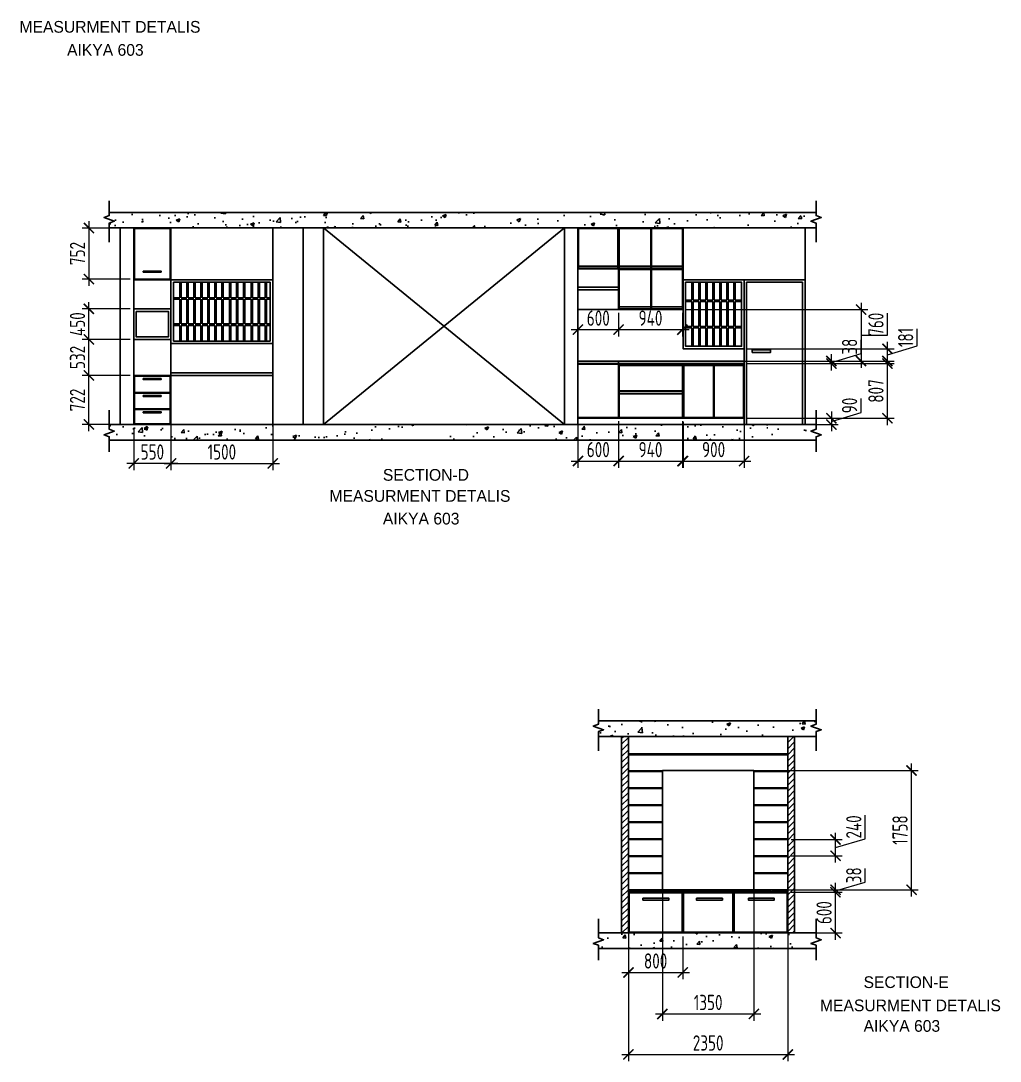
# Model space of a CAD drawing. Header units: millimetres. Extents: x -92307 to 258096, y -47434 to 112633.
# Drawn here: x -2816 to 11625, y -47434 to -32099 of the extents above; entities that cross this region are included whole.
import ezdxf

# ---------------------------------------------------------------- set-up
doc = ezdxf.new("R2010")
doc.units = ezdxf.units.MM
doc.header["$LTSCALE"] = 10
doc.header["$PDMODE"] = 35
doc.header["$PDSIZE"] = 500
doc.layers.add('A--HATCH-1', color=8, linetype='Continuous')
doc.layers.add('DIMM-1', color=1, linetype='Continuous')
doc.styles.add('ISO', font='isocp2.shx', dxfattribs={"width": 0.8})
doc.dimstyles.new('A-DIM-100', dxfattribs={"dimscale": 100, "dimtxt": 2.25, "dimasz": 1.5, "dimexe": 1, "dimexo": 0.5, "dimgap": 0, "dimtad": 0, "dimdec": 0, "dimzin": 12, "dimdsep": 46, "dimtxsty": 'ISO', "dimblk": 'ARCHTICK', "dimcen": 1, "dimdle": 1, "dimclrd": 8, "dimclre": 8, "dimclrt": 256, "dimadec": 0, "dimazin": 3, "dimtfac": 1, "dimtdec": 0, "dimtmove": 1, "dimatfit": 2, "dimfxl": 1, "dimtvp": 0.75, "dimtolj": 1, "dimtzin": 12, "dimlwd": 18, "dimlwe": 18, "dimarcsym": 0})

# ---------------------------------------------------------------- blocks, each defined once
blk = doc.blocks.new('_ArchTick')
at = {"color": 0, "const_width": 0.15}
blk.add_lwpolyline([(-0.5, -0.5), (0.5, 0.5)], dxfattribs=at)
blk = doc.blocks.new('*D420')
at = {"color": 8, "lineweight": 18}
for p, q in [((9573, -37872), (9573, -37667)), ((9136, -37858), (9136, -38149)), ((9136, -38003), (9573, -37872)), ((7899, -37958), (9236, -37958)), ((7899, -38049), (9236, -38049))]:
    blk.add_line(p, q, dxfattribs=at)
at = {"layer": 'Defpoints', "color": 0}
for p in [(7849, -37958), (7849, -38049), (9136, -38049)]:
    blk.add_point(p, dxfattribs=at)
at = {"color": 8, "lineweight": 18, "xscale": 150, "yscale": 150, "zscale": 150}
for p, rotation in [((9136, -37958), 90), ((9136, -38049), 270)]:
    blk.add_blockref('_ArchTick', p, dxfattribs=dict(at, rotation=rotation))
at = {"insert": (9404, -37769), "char_height": 225, "attachment_point": 5, "rotation": 90, "style": 'ISO'}
blk.add_mtext('\\A1;90', dxfattribs=at)
blk = doc.blocks.new('*D421')
at = {"color": 8, "lineweight": 18}
for p, q in [((9962, -38058), (9962, -37052)), ((7899, -37152), (10062, -37152)), ((7899, -37958), (10062, -37958))]:
    blk.add_line(p, q, dxfattribs=at)
at = {"layer": 'Defpoints', "color": 0}
for p in [(7849, -37152), (9962, -37152), (7849, -37958)]:
    blk.add_point(p, dxfattribs=at)
at = {"color": 8, "lineweight": 18, "xscale": 150, "yscale": 150, "zscale": 150}
for p, rotation in [((9962, -37152), 90), ((9962, -37958), 270)]:
    blk.add_blockref('_ArchTick', p, dxfattribs=dict(at, rotation=rotation))
at = {"insert": (9793, -37555), "char_height": 225, "attachment_point": 5, "rotation": 90, "style": 'ISO'}
blk.add_mtext('\\A1;807', dxfattribs=at)
blk = doc.blocks.new('*D422')
at = {"color": 8, "lineweight": 18}
for p, q in [((9573, -37001), (9573, -36803)), ((9136, -37133), (9573, -37001)), ((9136, -37252), (9136, -37014)), ((7899, -37114), (9236, -37114)), ((7899, -37152), (9236, -37152))]:
    blk.add_line(p, q, dxfattribs=at)
at = {"layer": 'Defpoints', "color": 0}
for p in [(7849, -37114), (7849, -37152), (9136, -37114)]:
    blk.add_point(p, dxfattribs=at)
at = {"color": 8, "lineweight": 18, "xscale": 150, "yscale": 150, "zscale": 150}
for p, rotation in [((9136, -37114), 90), ((9136, -37152), 270)]:
    blk.add_blockref('_ArchTick', p, dxfattribs=dict(at, rotation=rotation))
at = {"insert": (9404, -36902), "char_height": 225, "attachment_point": 5, "rotation": 90, "style": 'ISO'}
blk.add_mtext('\\A1;38', dxfattribs=at)
blk = doc.blocks.new('*D423')
at = {"color": 8, "lineweight": 18}
for p, q in [((10399, -36892), (10399, -36640)), ((7899, -36933), (10062, -36933)), ((9962, -37214), (9962, -36833)), ((9962, -37023), (10399, -36892)), ((7899, -37114), (10062, -37114))]:
    blk.add_line(p, q, dxfattribs=at)
at = {"layer": 'Defpoints', "color": 0}
for p in [(7849, -36933), (9962, -36933), (7849, -37114)]:
    blk.add_point(p, dxfattribs=at)
at = {"color": 8, "lineweight": 18, "xscale": 150, "yscale": 150, "zscale": 150}
for p, rotation in [((9962, -36933), 90), ((9962, -37114), 270)]:
    blk.add_blockref('_ArchTick', p, dxfattribs=dict(at, rotation=rotation))
at = {"insert": (10231, -36766), "char_height": 225, "attachment_point": 5, "rotation": 90, "style": 'ISO'}
blk.add_mtext('\\A1;181', dxfattribs=at)
blk = doc.blocks.new('*D424')
at = {"color": 8, "lineweight": 18}
for p, q in [((9573, -36254), (9573, -37214)), ((6999, -36354), (9673, -36354)), ((9962, -36734), (9962, -36410)), ((9573, -36734), (9962, -36734)), ((6999, -37114), (9673, -37114))]:
    blk.add_line(p, q, dxfattribs=at)
at = {"layer": 'Defpoints', "color": 0}
for p in [(6949, -36354), (6949, -37114), (9573, -37114)]:
    blk.add_point(p, dxfattribs=at)
at = {"color": 8, "lineweight": 18, "xscale": 150, "yscale": 150, "zscale": 150}
for p, rotation in [((9573, -36354), 90), ((9573, -37114), 270)]:
    blk.add_blockref('_ArchTick', p, dxfattribs=dict(at, rotation=rotation))
at = {"insert": (9793, -36572), "char_height": 225, "attachment_point": 5, "rotation": 90, "style": 'ISO'}
blk.add_mtext('\\A1;760', dxfattribs=at)
blk = doc.blocks.new('*D425')
at = {"color": 8, "lineweight": 18}
for p, q in [((5399, -37998), (5399, -38688)), ((5999, -37998), (5999, -38688)), ((5299, -38588), (6099, -38588))]:
    blk.add_line(p, q, dxfattribs=at)
at = {"layer": 'Defpoints', "color": 0}
for p in [(5399, -37948), (5999, -37948), (5999, -38588)]:
    blk.add_point(p, dxfattribs=at)
at = {"color": 8, "lineweight": 18, "xscale": 150, "yscale": 150, "zscale": 150, "rotation": 180}
blk.add_blockref('_ArchTick', (5399, -38588), dxfattribs=at)
at = {"color": 8, "lineweight": 18, "xscale": 150, "yscale": 150, "zscale": 150}
blk.add_blockref('_ArchTick', (5999, -38588), dxfattribs=at)
at = {"insert": (5699, -38419), "char_height": 225, "attachment_point": 5, "style": 'ISO'}
blk.add_mtext('\\A1;600', dxfattribs=at)
blk = doc.blocks.new('*D426')
at = {"color": 8, "lineweight": 18}
for p, q in [((5999, -37998), (5999, -38688)), ((6939, -37998), (6939, -38688)), ((5899, -38588), (7039, -38588))]:
    blk.add_line(p, q, dxfattribs=at)
at = {"layer": 'Defpoints', "color": 0}
for p in [(5999, -37948), (6939, -37948), (6939, -38588)]:
    blk.add_point(p, dxfattribs=at)
at = {"color": 8, "lineweight": 18, "xscale": 150, "yscale": 150, "zscale": 150, "rotation": 180}
blk.add_blockref('_ArchTick', (5999, -38588), dxfattribs=at)
at = {"color": 8, "lineweight": 18, "xscale": 150, "yscale": 150, "zscale": 150}
blk.add_blockref('_ArchTick', (6939, -38588), dxfattribs=at)
at = {"insert": (6469, -38419), "char_height": 225, "attachment_point": 5, "style": 'ISO'}
blk.add_mtext('\\A1;940', dxfattribs=at)
blk = doc.blocks.new('*D427')
at = {"color": 8, "lineweight": 18}
for p, q in [((6949, -38008), (6949, -38688)), ((7849, -38008), (7849, -38688)), ((6849, -38588), (7949, -38588))]:
    blk.add_line(p, q, dxfattribs=at)
at = {"layer": 'Defpoints', "color": 0}
for p in [(6949, -37958), (7849, -37958), (7849, -38588)]:
    blk.add_point(p, dxfattribs=at)
at = {"color": 8, "lineweight": 18, "xscale": 150, "yscale": 150, "zscale": 150, "rotation": 180}
blk.add_blockref('_ArchTick', (6949, -38588), dxfattribs=at)
at = {"color": 8, "lineweight": 18, "xscale": 150, "yscale": 150, "zscale": 150}
blk.add_blockref('_ArchTick', (7849, -38588), dxfattribs=at)
at = {"insert": (7399, -38419), "char_height": 225, "attachment_point": 5, "style": 'ISO'}
blk.add_mtext('\\A1;900', dxfattribs=at)
blk = doc.blocks.new('*D428')
at = {"color": 8, "lineweight": 18}
for p, q in [((5399, -36404), (5399, -36750)), ((5999, -36404), (5999, -36750)), ((5299, -36650), (6099, -36650))]:
    blk.add_line(p, q, dxfattribs=at)
at = {"layer": 'Defpoints', "color": 0}
for p in [(5399, -36354), (5999, -36354), (5999, -36650)]:
    blk.add_point(p, dxfattribs=at)
at = {"color": 8, "lineweight": 18, "xscale": 150, "yscale": 150, "zscale": 150, "rotation": 180}
blk.add_blockref('_ArchTick', (5399, -36650), dxfattribs=at)
at = {"color": 8, "lineweight": 18, "xscale": 150, "yscale": 150, "zscale": 150}
blk.add_blockref('_ArchTick', (5999, -36650), dxfattribs=at)
at = {"insert": (5699, -36481), "char_height": 225, "attachment_point": 5, "style": 'ISO'}
blk.add_mtext('\\A1;600', dxfattribs=at)
blk = doc.blocks.new('*D429')
at = {"color": 8, "lineweight": 18}
for p, q in [((5999, -36404), (5999, -36750)), ((6939, -36404), (6939, -36750)), ((5899, -36650), (7039, -36650))]:
    blk.add_line(p, q, dxfattribs=at)
at = {"layer": 'Defpoints', "color": 0}
for p in [(5999, -36354), (6939, -36354), (6939, -36650)]:
    blk.add_point(p, dxfattribs=at)
at = {"color": 8, "lineweight": 18, "xscale": 150, "yscale": 150, "zscale": 150, "rotation": 180}
blk.add_blockref('_ArchTick', (5999, -36650), dxfattribs=at)
at = {"color": 8, "lineweight": 18, "xscale": 150, "yscale": 150, "zscale": 150}
blk.add_blockref('_ArchTick', (6939, -36650), dxfattribs=at)
at = {"insert": (6469, -36481), "char_height": 225, "attachment_point": 5, "style": 'ISO'}
blk.add_mtext('\\A1;940', dxfattribs=at)
blk = doc.blocks.new('*D430')
at = {"color": 8, "lineweight": 18}
for p, q in [((-1151, -38099), (-1151, -38723)), ((-601, -38099), (-601, -38723)), ((-501, -38623), (-1251, -38623))]:
    blk.add_line(p, q, dxfattribs=at)
at = {"layer": 'Defpoints', "color": 0}
for p in [(-1151, -38049), (-601, -38049), (-1151, -38623)]:
    blk.add_point(p, dxfattribs=at)
at = {"color": 8, "lineweight": 18, "xscale": 150, "yscale": 150, "zscale": 150, "rotation": 180}
blk.add_blockref('_ArchTick', (-1151, -38623), dxfattribs=at)
at = {"color": 8, "lineweight": 18, "xscale": 150, "yscale": 150, "zscale": 150}
blk.add_blockref('_ArchTick', (-601, -38623), dxfattribs=at)
at = {"insert": (-876, -38454), "char_height": 225, "attachment_point": 5, "style": 'ISO'}
blk.add_mtext('\\A1;550', dxfattribs=at)
blk = doc.blocks.new('*D431')
at = {"color": 8, "lineweight": 18}
for p, q in [((-601, -37377), (-601, -38723)), ((899, -37377), (899, -38723)), ((-701, -38623), (999, -38623))]:
    blk.add_line(p, q, dxfattribs=at)
at = {"layer": 'Defpoints', "color": 0}
for p in [(-601, -37327), (899, -37327), (899, -38623)]:
    blk.add_point(p, dxfattribs=at)
at = {"color": 8, "lineweight": 18, "xscale": 150, "yscale": 150, "zscale": 150, "rotation": 180}
blk.add_blockref('_ArchTick', (-601, -38623), dxfattribs=at)
at = {"color": 8, "lineweight": 18, "xscale": 150, "yscale": 150, "zscale": 150}
blk.add_blockref('_ArchTick', (899, -38623), dxfattribs=at)
at = {"insert": (149, -38454), "char_height": 225, "attachment_point": 5, "style": 'ISO'}
blk.add_mtext('\\A1;1500', dxfattribs=at)
blk = doc.blocks.new('*D432')
at = {"color": 8, "lineweight": 18}
for p, q in [((-1811, -38149), (-1811, -37227)), ((-1201, -37327), (-1911, -37327)), ((-1201, -38049), (-1911, -38049))]:
    blk.add_line(p, q, dxfattribs=at)
at = {"layer": 'Defpoints', "color": 0}
for p in [(-1811, -37327), (-1151, -37327), (-1151, -38049)]:
    blk.add_point(p, dxfattribs=at)
at = {"color": 8, "lineweight": 18, "xscale": 150, "yscale": 150, "zscale": 150}
for p, rotation in [((-1811, -37327), 90), ((-1811, -38049), 270)]:
    blk.add_blockref('_ArchTick', p, dxfattribs=dict(at, rotation=rotation))
at = {"insert": (-1980, -37688), "char_height": 225, "attachment_point": 5, "rotation": 90, "style": 'ISO'}
blk.add_mtext('\\A1;722', dxfattribs=at)
blk = doc.blocks.new('*D433')
at = {"color": 8, "lineweight": 18}
for p, q in [((-1201, -36795), (-1911, -36795)), ((-1811, -37427), (-1811, -36695)), ((-1201, -37327), (-1911, -37327))]:
    blk.add_line(p, q, dxfattribs=at)
at = {"layer": 'Defpoints', "color": 0}
for p in [(-1811, -36795), (-1151, -36795), (-1151, -37327)]:
    blk.add_point(p, dxfattribs=at)
at = {"color": 8, "lineweight": 18, "xscale": 150, "yscale": 150, "zscale": 150}
for p, rotation in [((-1811, -36795), 90), ((-1811, -37327), 270)]:
    blk.add_blockref('_ArchTick', p, dxfattribs=dict(at, rotation=rotation))
at = {"insert": (-1980, -37061), "char_height": 225, "attachment_point": 5, "rotation": 90, "style": 'ISO'}
blk.add_mtext('\\A1;532', dxfattribs=at)
blk = doc.blocks.new('*D434')
at = {"color": 8, "lineweight": 18}
for p, q in [((-1811, -36895), (-1811, -36245)), ((-1201, -36345), (-1911, -36345)), ((-1201, -36795), (-1911, -36795))]:
    blk.add_line(p, q, dxfattribs=at)
at = {"layer": 'Defpoints', "color": 0}
for p in [(-1811, -36345), (-1151, -36345), (-1151, -36795)]:
    blk.add_point(p, dxfattribs=at)
at = {"color": 8, "lineweight": 18, "xscale": 150, "yscale": 150, "zscale": 150}
for p, rotation in [((-1811, -36345), 90), ((-1811, -36795), 270)]:
    blk.add_blockref('_ArchTick', p, dxfattribs=dict(at, rotation=rotation))
at = {"insert": (-1980, -36570), "char_height": 225, "attachment_point": 5, "rotation": 90, "style": 'ISO'}
blk.add_mtext('\\A1;450', dxfattribs=at)
blk = doc.blocks.new('*D435')
at = {"color": 8, "lineweight": 18}
for p, q in [((-1811, -35053), (-1811, -36005)), ((-1201, -35153), (-1911, -35153)), ((-1201, -35905), (-1911, -35905))]:
    blk.add_line(p, q, dxfattribs=at)
at = {"layer": 'Defpoints', "color": 0}
for p in [(-1151, -35153), (-1811, -35905), (-1151, -35905)]:
    blk.add_point(p, dxfattribs=at)
at = {"color": 8, "lineweight": 18, "xscale": 150, "yscale": 150, "zscale": 150}
for p, rotation in [((-1811, -35153), 90), ((-1811, -35905), 270)]:
    blk.add_blockref('_ArchTick', p, dxfattribs=dict(at, rotation=rotation))
at = {"insert": (-1980, -35529), "char_height": 225, "attachment_point": 5, "rotation": 90, "style": 'ISO'}
blk.add_mtext('\\A1;752', dxfattribs=at)
blk = doc.blocks.new('*D436')
at = {"color": 8, "lineweight": 18}
for p, q in [((6144, -45594), (6144, -46226)), ((6944, -45594), (6944, -46226)), ((6044, -46126), (7044, -46126))]:
    blk.add_line(p, q, dxfattribs=at)
at = {"layer": 'Defpoints', "color": 0}
for p in [(6144, -45544), (6944, -45544), (6944, -46126)]:
    blk.add_point(p, dxfattribs=at)
at = {"color": 8, "lineweight": 18, "xscale": 150, "yscale": 150, "zscale": 150, "rotation": 180}
blk.add_blockref('_ArchTick', (6144, -46126), dxfattribs=at)
at = {"color": 8, "lineweight": 18, "xscale": 150, "yscale": 150, "zscale": 150}
blk.add_blockref('_ArchTick', (6944, -46126), dxfattribs=at)
at = {"insert": (6544, -45957), "char_height": 225, "attachment_point": 5, "style": 'ISO'}
blk.add_mtext('\\A1;800', dxfattribs=at)
blk = doc.blocks.new('*D437')
at = {"color": 8, "lineweight": 18}
for p, q in [((6144, -44994), (6144, -47434)), ((8494, -44994), (8494, -47434)), ((6044, -47334), (8594, -47334))]:
    blk.add_line(p, q, dxfattribs=at)
at = {"layer": 'Defpoints', "color": 0}
for p in [(6144, -44944), (8494, -44944), (8494, -47334)]:
    blk.add_point(p, dxfattribs=at)
at = {"color": 8, "lineweight": 18, "xscale": 150, "yscale": 150, "zscale": 150, "rotation": 180}
blk.add_blockref('_ArchTick', (6144, -47334), dxfattribs=at)
at = {"color": 8, "lineweight": 18, "xscale": 150, "yscale": 150, "zscale": 150}
blk.add_blockref('_ArchTick', (8494, -47334), dxfattribs=at)
at = {"insert": (7319, -47165), "char_height": 225, "attachment_point": 5, "style": 'ISO'}
blk.add_mtext('\\A1;2350', dxfattribs=at)
blk = doc.blocks.new('*D438')
at = {"color": 8, "lineweight": 18}
for p, q in [((6644, -44956), (6644, -46837)), ((7994, -44956), (7994, -46837)), ((6544, -46737), (8094, -46737))]:
    blk.add_line(p, q, dxfattribs=at)
at = {"layer": 'Defpoints', "color": 0}
for p in [(6644, -44906), (7994, -44906), (7994, -46737)]:
    blk.add_point(p, dxfattribs=at)
at = {"color": 8, "lineweight": 18, "xscale": 150, "yscale": 150, "zscale": 150, "rotation": 180}
blk.add_blockref('_ArchTick', (6644, -46737), dxfattribs=at)
at = {"color": 8, "lineweight": 18, "xscale": 150, "yscale": 150, "zscale": 150}
blk.add_blockref('_ArchTick', (7994, -46737), dxfattribs=at)
at = {"insert": (7319, -46568), "char_height": 225, "attachment_point": 5, "style": 'ISO'}
blk.add_mtext('\\A1;1350', dxfattribs=at)
blk = doc.blocks.new('*D439')
at = {"color": 8, "lineweight": 18}
for p, q in [((9197, -45644), (9197, -44844)), ((8544, -44944), (9297, -44944)), ((8544, -45544), (9297, -45544))]:
    blk.add_line(p, q, dxfattribs=at)
at = {"layer": 'Defpoints', "color": 0}
for p in [(8494, -44944), (9197, -44944), (8494, -45544)]:
    blk.add_point(p, dxfattribs=at)
at = {"color": 8, "lineweight": 18, "xscale": 150, "yscale": 150, "zscale": 150}
for p, rotation in [((9197, -44944), 90), ((9197, -45544), 270)]:
    blk.add_blockref('_ArchTick', p, dxfattribs=dict(at, rotation=rotation))
at = {"insert": (9028, -45244), "char_height": 225, "attachment_point": 5, "rotation": 90, "style": 'ISO'}
blk.add_mtext('\\A1;600', dxfattribs=at)
blk = doc.blocks.new('*D440')
at = {"color": 8, "lineweight": 18}
for p, q in [((9635, -44793), (9635, -44595)), ((8544, -44906), (9297, -44906)), ((9197, -44925), (9635, -44793)), ((9197, -45044), (9197, -44806)), ((8544, -44944), (9297, -44944))]:
    blk.add_line(p, q, dxfattribs=at)
at = {"layer": 'Defpoints', "color": 0}
for p in [(8494, -44906), (9197, -44906), (8494, -44944)]:
    blk.add_point(p, dxfattribs=at)
at = {"color": 8, "lineweight": 18, "xscale": 150, "yscale": 150, "zscale": 150}
for p, rotation in [((9197, -44906), 90), ((9197, -44944), 270)]:
    blk.add_blockref('_ArchTick', p, dxfattribs=dict(at, rotation=rotation))
at = {"insert": (9466, -44694), "char_height": 225, "attachment_point": 5, "rotation": 90, "style": 'ISO'}
blk.add_mtext('\\A1;38', dxfattribs=at)
blk = doc.blocks.new('*D441')
at = {"color": 8, "lineweight": 18}
for p, q in [((9635, -44154), (9635, -43808)), ((9197, -44506), (9197, -44066)), ((9197, -44286), (9635, -44154)), ((8544, -44166), (9297, -44166)), ((8544, -44406), (9297, -44406))]:
    blk.add_line(p, q, dxfattribs=at)
at = {"layer": 'Defpoints', "color": 0}
for p in [(8494, -44166), (9197, -44166), (8494, -44406)]:
    blk.add_point(p, dxfattribs=at)
at = {"color": 8, "lineweight": 18, "xscale": 150, "yscale": 150, "zscale": 150}
for p, rotation in [((9197, -44166), 90), ((9197, -44406), 270)]:
    blk.add_blockref('_ArchTick', p, dxfattribs=dict(at, rotation=rotation))
at = {"insert": (9466, -43981), "char_height": 225, "attachment_point": 5, "rotation": 90, "style": 'ISO'}
blk.add_mtext('\\A1;240', dxfattribs=at)
blk = doc.blocks.new('*D442')
at = {"color": 8, "lineweight": 18}
for p, q in [((10317, -45006), (10317, -43048)), ((8044, -43148), (10417, -43148)), ((8044, -44906), (10417, -44906))]:
    blk.add_line(p, q, dxfattribs=at)
at = {"layer": 'Defpoints', "color": 0}
for p in [(7994, -43148), (10317, -43148), (7994, -44906)]:
    blk.add_point(p, dxfattribs=at)
at = {"color": 8, "lineweight": 18, "xscale": 150, "yscale": 150, "zscale": 150}
for p, rotation in [((10317, -43148), 90), ((10317, -44906), 270)]:
    blk.add_blockref('_ArchTick', p, dxfattribs=dict(at, rotation=rotation))
at = {"insert": (10148, -44027), "char_height": 225, "attachment_point": 5, "rotation": 90, "style": 'ISO'}
blk.add_mtext('\\A1;1758', dxfattribs=at)

msp = doc.modelspace()

# ---------------------------------------------------------------- hatches: boundary and pattern name
h = msp.add_hatch()
h.set_pattern_fill('AR-CONC', color=256, scale=3, style=0)
h.set_pattern_definition([(50, (-23545.3, -23739.76), (546.554, -47.817), [57.15, -628.65]), (355, (-23545.3, -23739.76), (-105.7285, 573.17), [45.72, -502.92]), (100.451, (-23499.77, -23743.75), (440.8275, 525.35), [48.57, -534.27]), (46.1842, (-23545.3, -23587.36), (813.237, -126.127), [85.725, -942.975]), (96.6356, (-23477.55, -23597.9), (712.213, 742.277), [72.855, -801.405]), (351.184, (-23545.3, -23587.4), (712.214, 742.275), [68.58, -754.38]), (21, (-23469.1, -23625.46), (454.8446, -306.7966), [57.15, -628.65]), (326, (-23469.1, -23625.46), (185.406, 552.564), [45.72, -502.92]), (71.4514, (-23431.2, -23651.03), (640.2495, 245.7686), [48.57, -534.27]), (37.5, (-23545.32, -23739.76), (9.2658, 253.6651), [0, -496.824, 0, -510.54, 0, -504.825]), (7.5, (-23545.32, -23739.76), (200.459, 300.5417), [0, -291.084, 0, -485.394, 0, -192.405]), (327.5, (-23715.24, -23739.76), (406.7718, -17.1862), [0, -190.5, 0, -594.36, 0, -788.67]), (317.5, (-23791.44, -23739.76), (444.3875, 76.2795), [0, -247.65, 0, -394.716, 0, -560.07])])
h.paths.add_polyline_path([(-1512.6, -34924), (-1512.6, -34971), (-1588.5, -34998.6), (-1436.8, -35053.8), (-1512.6, -35081.4), (-1512.6, -35152.6), (8909.9, -35152.6), (8909.9, -35081.4), (8834.1, -35053.8), (8985.7, -34998.6), (8909.9, -34971), (8909.9, -34924)])
h.paths.add_polyline_path([(8909.9, -38279.8), (8909.9, -38230.2), (8985.7, -38202.6), (8834.1, -38147.4), (8909.9, -38119.8), (8909.9, -38048.6), (-1512.6, -38048.6), (-1512.6, -38119.8), (-1436.8, -38147.4), (-1588.5, -38202.6), (-1512.6, -38230.2), (-1512.6, -38279.8)])
h = msp.add_hatch()
h.set_pattern_fill('AR-CONC', color=256, scale=3, style=0)
h.set_pattern_definition([(50, (-29395.2, -31234.8), (546.554, -47.8173), [57.15, -628.65]), (355, (-29395.2, -31234.8), (-105.7285, 573.17), [45.72, -502.92]), (100.451, (-29349.64, -31238.8), (440.8275, 525.35), [48.57, -534.27]), (46.1842, (-29395.2, -31082.4), (813.237, -126.127), [85.725, -942.975]), (96.6356, (-29327.4, -31092.9), (712.213, 742.277), [72.855, -801.405]), (351.184, (-29395.2, -31082.4), (712.214, 742.275), [68.58, -754.38]), (21, (-29319, -31120.5), (454.8446, -306.7966), [57.15, -628.65]), (326, (-29319, -31120.5), (185.406, 552.564), [45.72, -502.92]), (71.4514, (-29281.1, -31146.1), (640.2495, 245.7686), [48.57, -534.27]), (37.5, (-29395.18, -31234.82), (9.2658, 253.6651), [0, -496.824, 0, -510.54, 0, -504.825]), (7.5, (-29395.18, -31234.82), (200.459, 300.5417), [0, -291.084, 0, -485.394, 0, -192.405]), (327.5, (-29565.1, -31234.82), (406.7718, -17.1862), [0, -190.5, 0, -594.36, 0, -788.67]), (317.5, (-29641.3, -31234.82), (444.3875, 76.2795), [0, -247.65, 0, -394.716, 0, -560.07])])
h.paths.add_polyline_path([(8909.9, -42647.7), (8909.9, -42576.5), (8985.7, -42548.9), (8834.1, -42493.7), (8909.9, -42466.1), (8909.9, -42419.1), (5700.7, -42419.1), (5700.7, -42466.1), (5624.9, -42493.7), (5776.5, -42548.9), (5700.7, -42576.5), (5700.7, -42647.7)])
h.paths.add_polyline_path([(5700.7, -45543.7), (5700.7, -45614.9), (5776.5, -45642.5), (5624.9, -45697.7), (5700.7, -45725.2), (5700.7, -45774.9), (8909.9, -45774.9), (8909.9, -45725.2), (8834.1, -45697.7), (8985.7, -45642.5), (8909.9, -45614.9), (8909.9, -45543.7)])
h = msp.add_hatch()
h.set_pattern_fill('AR-RROOF', color=256, style=0)
h.set_pattern_definition([(0, (-29395.183, -31234.82), (55.88, 25.4), [381, -50.8, 127, -25.4]), (0, (-29361.4, -31222.12), (-25.4, 33.782), [76.2, -8.382, 152.4, -19.05]), (0, (-29382.483, -31213.231), (132.08, 17.018), [203.2, -35.56, 101.6, -25.4])])
h.paths.add_polyline_path([(8493.6, -44905.7), (7993.6, -44905.7), (6143.6, -44905.7), (6143.6, -44943.7), (8493.6, -44943.7)])
at = {"layer": 'A--HATCH-1'}
h = msp.add_hatch(dxfattribs=at)
h.set_pattern_fill('ANSI31', color=256, scale=20, style=0)
h.set_pattern_definition([(45, (-29395.18, -31234.82), (-44.90128, 44.90128), [])])
h.paths.add_polyline_path([(6043.6, -45543.7), (6143.6, -45543.7), (6143.6, -42647.7), (6043.6, -42647.7)])
h.paths.add_polyline_path([(8493.6, -44905.7), (8493.6, -45543.7), (8593.6, -45543.7), (8593.6, -42647.7), (8493.6, -42647.7)])

# ---------------------------------------------------------------- linework, layer by layer
for p, q in [((-1512.6, -34924), (8909.9, -34924)), ((-1512.6, -35152.6), (8909.9, -35152.6)), ((-1351.4, -38048.6), (-1351.4, -35152.6)), ((-1151.4, -38048.6), (-1151.4, -35152.6)), ((-601.4, -38048.6), (-601.4, -35152.6)), ((898.6, -38048.6), (898.6, -35152.6)), ((1348.6, -38048.6), (1348.6, -35152.6)), ((1648.6, -38048.6), (1648.6, -35152.6)), ((1648.6, -35152.6), (5198.6, -38048.6)), ((5198.6, -35152.6), (1648.6, -38048.6)), ((5198.6, -38048.6), (5198.6, -35152.6)), ((5398.6, -38048.6), (5398.6, -35152.6)), ((5998.6, -36353.9), (5998.6, -35152.6)), ((5998.6, -35152.6), (6948.6, -35152.6)), ((6473.6, -35162), (6473.6, -35742.6)), ((6483.6, -35162), (6483.6, -35742.6)), ((6948.6, -35152.6), (6948.6, -36932.7)), ((8748.6, -38048.6), (8748.6, -35152.6)), ((5398.6, -35753.9), (6948.6, -35753.9)), ((6473.6, -35763.2), (6473.6, -36343.9)), ((6483.6, -35763.2), (6483.6, -36343.9)), ((-601.4, -35915), (898.6, -35915)), ((-470.8, -35953), (-470.8, -36179.7)), ((-450.8, -35953), (-450.8, -36179.7)), ((-367.7, -35953), (-367.7, -36179.7)), ((-367.7, -35953), (-367.7, -36179.7)), ((-347.7, -35953), (-347.7, -36179.7)), ((-347.7, -35953), (-347.7, -36179.7)), ((-264.5, -35953), (-264.5, -36179.7)), ((-244.5, -35953), (-244.5, -36179.7)), ((-161.4, -35953), (-161.4, -36179.7)), ((-161.4, -35953), (-161.4, -36179.7)), ((-141.4, -35953), (-141.4, -36179.7)), ((-141.4, -35953), (-141.4, -36179.7)), ((-58.2, -35953), (-58.2, -36179.7)), ((-58.2, -35953), (-58.2, -36179.7)), ((-38.2, -35953), (-38.2, -36179.7)), ((-38.2, -35953), (-38.2, -36179.7)), ((44.9, -35953), (44.9, -36179.7)), ((44.9, -35953), (44.9, -36179.7)), ((64.9, -35953), (64.9, -36179.7)), ((64.9, -35953), (64.9, -36179.7)), ((148.1, -35953), (148.1, -36179.7)), ((168.1, -35953), (168.1, -36179.7)), ((260.6, -35953), (260.6, -36179.7)), ((280.6, -35953), (280.6, -36179.7)), ((363.8, -35953), (363.8, -36179.7)), ((363.8, -35953), (363.8, -36179.7)), ((383.8, -35953), (383.8, -36179.7)), ((383.8, -35953), (383.8, -36179.7)), ((466.9, -35953), (466.9, -36179.7)), ((486.9, -35953), (486.9, -36179.7)), ((579.5, -35953), (579.5, -36179.7)), ((599.5, -35953), (599.5, -36179.7)), ((682.6, -35953), (682.6, -36179.7)), ((682.6, -35953), (682.6, -36179.7)), ((702.6, -35953), (702.6, -36179.7)), ((702.6, -35953), (702.6, -36179.7)), ((785.8, -35953), (785.8, -36179.7)), ((805.8, -35953), (805.8, -36179.7)), ((5398.6, -36025.5), (5998.6, -36025.5)), ((6948.6, -35915), (8748.6, -35915)), ((7079.2, -35953), (7079.2, -36218.4)), ((7099.2, -35953), (7099.2, -36218.4)), ((7182.3, -35953), (7182.3, -36218.4)), ((7182.3, -35953), (7182.3, -36218.4)), ((7202.3, -35953), (7202.3, -36218.4)), ((7202.3, -35953), (7202.3, -36218.4)), ((7285.5, -35953), (7285.5, -36218.4)), ((7305.5, -35953), (7305.5, -36218.4)), ((7388.6, -35953), (7388.6, -36218.4)), ((7388.6, -35953), (7388.6, -36218.4)), ((7408.6, -35953), (7408.6, -36218.4)), ((7408.6, -35953), (7408.6, -36218.4)), ((7491.8, -35953), (7491.8, -36218.4)), ((7491.8, -35953), (7491.8, -36218.4)), ((7511.8, -35953), (7511.8, -36218.4)), ((7511.8, -35953), (7511.8, -36218.4)), ((7594.9, -35953), (7594.9, -36218.4)), ((7594.9, -35953), (7594.9, -36218.4)), ((7614.9, -35953), (7614.9, -36218.4)), ((7614.9, -35953), (7614.9, -36218.4)), ((7698.1, -35953), (7698.1, -36218.4)), ((7718.1, -35953), (7718.1, -36218.4)), ((7848.6, -38048.6), (7848.6, -35915)), ((7886.6, -38048.6), (7886.6, -35953)), ((7886.6, -35953), (8710.6, -35953)), ((8710.6, -38048.6), (8710.6, -35953)), ((-563.4, -36179.7), (-470.8, -36179.7)), ((-450.8, -36179.7), (-367.7, -36179.7)), ((-347.7, -36179.7), (-264.5, -36179.7)), ((-244.5, -36179.7), (-161.4, -36179.7)), ((-141.4, -36179.7), (-58.2, -36179.7)), ((-38.2, -36179.7), (44.9, -36179.7)), ((64.9, -36179.7), (148.1, -36179.7)), ((168.1, -36179.7), (260.6, -36179.7)), ((168.1, -36179.7), (260.6, -36179.7)), ((280.6, -36179.7), (363.8, -36179.7)), ((383.8, -36179.7), (466.9, -36179.7)), ((486.9, -36179.7), (570.1, -36179.7)), ((486.9, -36179.7), (579.5, -36179.7)), ((599.5, -36179.7), (682.6, -36179.7)), ((702.6, -36179.7), (785.8, -36179.7)), ((805.8, -36179.7), (860.6, -36179.7)), ((5398.6, -36065.5), (5998.6, -36065.5)), ((-563.4, -36199.7), (-470.8, -36199.7)), ((-470.8, -36199.7), (-470.8, -36567.7)), ((-450.8, -36199.7), (-450.8, -36567.7)), ((-450.8, -36199.7), (-367.7, -36199.7)), ((-367.7, -36199.7), (-367.7, -36567.7)), ((-367.7, -36199.7), (-367.7, -36567.7)), ((-347.7, -36199.7), (-347.7, -36567.7)), ((-347.7, -36199.7), (-347.7, -36567.7)), ((-347.7, -36199.7), (-264.5, -36199.7)), ((-264.5, -36199.7), (-264.5, -36567.7)), ((-244.5, -36199.7), (-244.5, -36567.7)), ((-244.5, -36199.7), (-161.4, -36199.7)), ((-161.4, -36199.7), (-161.4, -36567.7)), ((-161.4, -36199.7), (-161.4, -36567.7)), ((-141.4, -36199.7), (-141.4, -36567.7)), ((-141.4, -36199.7), (-141.4, -36567.7)), ((-141.4, -36199.7), (-58.2, -36199.7)), ((-58.2, -36199.7), (-58.2, -36567.7)), ((-58.2, -36199.7), (-58.2, -36567.7)), ((-38.2, -36199.7), (-38.2, -36567.7)), ((-38.2, -36199.7), (-38.2, -36567.7)), ((-38.2, -36199.7), (44.9, -36199.7)), ((44.9, -36199.7), (44.9, -36567.7)), ((44.9, -36199.7), (44.9, -36567.7)), ((64.9, -36199.7), (64.9, -36567.7)), ((64.9, -36199.7), (64.9, -36567.7)), ((64.9, -36199.7), (148.1, -36199.7)), ((148.1, -36199.7), (148.1, -36567.7)), ((168.1, -36199.7), (168.1, -36567.7)), ((168.1, -36199.7), (260.6, -36199.7)), ((168.1, -36199.7), (260.6, -36199.7)), ((260.6, -36199.7), (260.6, -36567.7)), ((280.6, -36199.7), (280.6, -36567.7)), ((280.6, -36199.7), (363.8, -36199.7)), ((363.8, -36199.7), (363.8, -36567.7)), ((363.8, -36199.7), (363.8, -36567.7)), ((383.8, -36199.7), (383.8, -36567.7)), ((383.8, -36199.7), (383.8, -36567.7)), ((383.8, -36199.7), (466.9, -36199.7)), ((466.9, -36199.7), (466.9, -36567.7)), ((486.9, -36199.7), (486.9, -36567.7)), ((486.9, -36199.7), (570.1, -36199.7)), ((486.9, -36199.7), (579.5, -36199.7)), ((579.5, -36199.7), (579.5, -36567.7)), ((599.5, -36199.7), (599.5, -36567.7)), ((599.5, -36199.7), (682.6, -36199.7)), ((682.6, -36199.7), (682.6, -36567.7)), ((682.6, -36199.7), (682.6, -36567.7)), ((702.6, -36199.7), (702.6, -36567.7)), ((702.6, -36199.7), (702.6, -36567.7)), ((702.6, -36199.7), (785.8, -36199.7)), ((785.8, -36199.7), (785.8, -36567.7)), ((805.8, -36199.7), (805.8, -36567.7)), ((805.8, -36199.7), (860.6, -36199.7)), ((6986.6, -36218.4), (7079.2, -36218.4)), ((6986.6, -36238.4), (7079.2, -36238.4)), ((7079.2, -36238.4), (7079.2, -36606.4)), ((7099.2, -36218.4), (7182.3, -36218.4)), ((7099.2, -36238.4), (7099.2, -36606.4)), ((7099.2, -36238.4), (7182.3, -36238.4)), ((7182.3, -36238.4), (7182.3, -36606.4)), ((7182.3, -36238.4), (7182.3, -36606.4)), ((7202.3, -36218.4), (7285.5, -36218.4)), ((7202.3, -36238.4), (7202.3, -36606.4)), ((7202.3, -36238.4), (7202.3, -36606.4)), ((7202.3, -36238.4), (7285.5, -36238.4)), ((7285.5, -36238.4), (7285.5, -36606.4)), ((7305.5, -36218.4), (7388.6, -36218.4)), ((7305.5, -36238.4), (7305.5, -36606.4)), ((7305.5, -36238.4), (7388.6, -36238.4)), ((7388.6, -36238.4), (7388.6, -36606.4)), ((7388.6, -36238.4), (7388.6, -36606.4)), ((7408.6, -36218.4), (7491.8, -36218.4)), ((7408.6, -36238.4), (7408.6, -36606.4)), ((7408.6, -36238.4), (7408.6, -36606.4)), ((7408.6, -36238.4), (7491.8, -36238.4)), ((7491.8, -36238.4), (7491.8, -36606.4)), ((7491.8, -36238.4), (7491.8, -36606.4)), ((7511.8, -36218.4), (7594.9, -36218.4)), ((7511.8, -36238.4), (7511.8, -36606.4)), ((7511.8, -36238.4), (7511.8, -36606.4)), ((7511.8, -36238.4), (7594.9, -36238.4)), ((7594.9, -36238.4), (7594.9, -36606.4)), ((7594.9, -36238.4), (7594.9, -36606.4)), ((7614.9, -36218.4), (7698.1, -36218.4)), ((7614.9, -36238.4), (7614.9, -36606.4)), ((7614.9, -36238.4), (7614.9, -36606.4)), ((7614.9, -36238.4), (7698.1, -36238.4)), ((7698.1, -36238.4), (7698.1, -36606.4)), ((7718.1, -36218.4), (7810.6, -36218.4)), ((7718.1, -36238.4), (7718.1, -36606.4)), ((7718.1, -36238.4), (7810.6, -36238.4)), ((-1151.4, -36345), (-601.4, -36345)), ((5398.6, -36353.9), (6948.6, -36353.9)), ((-563.4, -36567.7), (-470.8, -36567.7)), ((-563.4, -36587.7), (-470.8, -36587.7)), ((-470.8, -36587.7), (-470.8, -36818.7)), ((-450.8, -36567.7), (-367.7, -36567.7)), ((-450.8, -36587.7), (-450.8, -36818.7)), ((-450.8, -36587.7), (-367.7, -36587.7)), ((-367.7, -36587.7), (-367.7, -36818.7)), ((-367.7, -36587.7), (-367.7, -36818.7)), ((-347.7, -36567.7), (-264.5, -36567.7)), ((-347.7, -36587.7), (-347.7, -36818.7)), ((-347.7, -36587.7), (-347.7, -36818.7)), ((-347.7, -36587.7), (-264.5, -36587.7)), ((-264.5, -36587.7), (-264.5, -36818.7)), ((-244.5, -36567.7), (-161.4, -36567.7)), ((-244.5, -36587.7), (-244.5, -36818.7)), ((-244.5, -36587.7), (-161.4, -36587.7)), ((-161.4, -36587.7), (-161.4, -36818.7)), ((-161.4, -36587.7), (-161.4, -36818.7)), ((-141.4, -36567.7), (-58.2, -36567.7)), ((-141.4, -36587.7), (-141.4, -36818.7)), ((-141.4, -36587.7), (-141.4, -36818.7)), ((-141.4, -36587.7), (-58.2, -36587.7)), ((-58.2, -36587.7), (-58.2, -36818.7)), ((-58.2, -36587.7), (-58.2, -36818.7)), ((-38.2, -36567.7), (44.9, -36567.7)), ((-38.2, -36587.7), (-38.2, -36818.7)), ((-38.2, -36587.7), (-38.2, -36818.7)), ((-38.2, -36587.7), (44.9, -36587.7)), ((44.9, -36587.7), (44.9, -36818.7)), ((44.9, -36587.7), (44.9, -36818.7)), ((64.9, -36567.7), (148.1, -36567.7)), ((64.9, -36587.7), (64.9, -36818.7)), ((64.9, -36587.7), (64.9, -36818.7)), ((64.9, -36587.7), (148.1, -36587.7)), ((148.1, -36587.7), (148.1, -36818.7)), ((168.1, -36567.7), (260.6, -36567.7)), ((168.1, -36567.7), (260.6, -36567.7)), ((168.1, -36587.7), (168.1, -36818.7)), ((168.1, -36587.7), (260.6, -36587.7)), ((168.1, -36587.7), (260.6, -36587.7)), ((260.6, -36587.7), (260.6, -36818.7)), ((280.6, -36567.7), (363.8, -36567.7)), ((280.6, -36587.7), (280.6, -36818.7)), ((280.6, -36587.7), (363.8, -36587.7)), ((363.8, -36587.7), (363.8, -36818.7)), ((363.8, -36587.7), (363.8, -36818.7)), ((383.8, -36567.7), (466.9, -36567.7)), ((383.8, -36587.7), (383.8, -36818.7)), ((383.8, -36587.7), (383.8, -36818.7)), ((383.8, -36587.7), (466.9, -36587.7)), ((466.9, -36587.7), (466.9, -36818.7)), ((486.9, -36567.7), (570.1, -36567.7)), ((486.9, -36567.7), (579.5, -36567.7)), ((486.9, -36587.7), (486.9, -36818.7)), ((486.9, -36587.7), (570.1, -36587.7)), ((486.9, -36587.7), (579.5, -36587.7)), ((579.5, -36587.7), (579.5, -36818.7)), ((599.5, -36567.7), (682.6, -36567.7)), ((599.5, -36587.7), (599.5, -36818.7)), ((599.5, -36587.7), (682.6, -36587.7)), ((682.6, -36587.7), (682.6, -36818.7)), ((682.6, -36587.7), (682.6, -36818.7)), ((702.6, -36567.7), (785.8, -36567.7)), ((702.6, -36587.7), (702.6, -36818.7)), ((702.6, -36587.7), (702.6, -36818.7)), ((702.6, -36587.7), (785.8, -36587.7)), ((785.8, -36587.7), (785.8, -36818.7)), ((805.8, -36567.7), (860.6, -36567.7)), ((805.8, -36587.7), (805.8, -36818.7)), ((805.8, -36587.7), (860.6, -36587.7)), ((6986.6, -36606.4), (7079.2, -36606.4)), ((6986.6, -36626.4), (7079.2, -36626.4)), ((7079.2, -36626.4), (7079.2, -36894.7)), ((7099.2, -36606.4), (7182.3, -36606.4)), ((7099.2, -36626.4), (7099.2, -36894.7)), ((7099.2, -36626.4), (7182.3, -36626.4)), ((7182.3, -36626.4), (7182.3, -36894.7)), ((7182.3, -36626.4), (7182.3, -36894.7)), ((7202.3, -36606.4), (7285.5, -36606.4)), ((7202.3, -36626.4), (7202.3, -36894.7)), ((7202.3, -36626.4), (7202.3, -36894.7)), ((7202.3, -36626.4), (7285.5, -36626.4)), ((7285.5, -36626.4), (7285.5, -36894.7)), ((7305.5, -36606.4), (7388.6, -36606.4)), ((7305.5, -36626.4), (7305.5, -36894.7)), ((7305.5, -36626.4), (7388.6, -36626.4)), ((7388.6, -36626.4), (7388.6, -36894.7)), ((7388.6, -36626.4), (7388.6, -36894.7)), ((7408.6, -36606.4), (7491.8, -36606.4)), ((7408.6, -36626.4), (7408.6, -36894.7)), ((7408.6, -36626.4), (7408.6, -36894.7)), ((7408.6, -36626.4), (7491.8, -36626.4)), ((7491.8, -36626.4), (7491.8, -36894.7)), ((7491.8, -36626.4), (7491.8, -36894.7)), ((7511.8, -36606.4), (7594.9, -36606.4)), ((7511.8, -36626.4), (7511.8, -36894.7)), ((7511.8, -36626.4), (7511.8, -36894.7)), ((7511.8, -36626.4), (7594.9, -36626.4)), ((7594.9, -36626.4), (7594.9, -36894.7)), ((7594.9, -36626.4), (7594.9, -36894.7)), ((7614.9, -36606.4), (7698.1, -36606.4)), ((7614.9, -36626.4), (7614.9, -36894.7)), ((7614.9, -36626.4), (7614.9, -36894.7)), ((7614.9, -36626.4), (7698.1, -36626.4)), ((7698.1, -36626.4), (7698.1, -36894.7)), ((7718.1, -36606.4), (7810.6, -36606.4)), ((7718.1, -36626.4), (7718.1, -36894.7)), ((7718.1, -36626.4), (7810.6, -36626.4)), ((-1151.4, -36795), (-601.4, -36795)), ((-601.3, -36856.7), (898.7, -36856.7)), ((6948.6, -36932.7), (7848.6, -36932.7)), ((5398.6, -37113.6), (7848.6, -37113.6)), ((5398.6, -37151.6), (7848.6, -37151.6)), ((5398.6, -37161.6), (5998.6, -37161.6)), ((5998.6, -37958.2), (5998.6, -37113.6)), ((6008.6, -37161.6), (6938.6, -37161.6)), ((6008.6, -37181.6), (6938.6, -37181.6)), ((6948.6, -37151.6), (6948.6, -37958.2)), ((6958.6, -37161.6), (7398.6, -37161.6)), ((6958.6, -37181.6), (7398.6, -37181.6)), ((7398.6, -37161.6), (7398.6, -37948.2)), ((7408.6, -37161.6), (7838.6, -37161.6)), ((7408.6, -37161.6), (7408.6, -37948.2)), ((7408.6, -37181.6), (7838.6, -37181.6)), ((-601.4, -37326.6), (-1151.4, -37326.6)), ((-601.4, -37288.6), (898.6, -37288.6)), ((-601.4, -37326.6), (898.6, -37326.6)), ((6008.6, -37554.9), (6938.6, -37554.9)), ((6008.6, -37564.9), (6938.6, -37564.9)), ((-1141.4, -37576.6), (-611.4, -37576.6)), ((-1141.4, -37586.6), (-611.4, -37586.6)), ((6008.6, -37594.9), (6938.6, -37594.9)), ((-1141.4, -37816.6), (-611.4, -37816.6)), ((-1141.4, -37826.6), (-611.4, -37826.6)), ((5398.6, -37948.2), (5998.6, -37948.2)), ((5398.6, -37958.2), (7848.6, -37958.2)), ((6008.6, -37948.2), (6938.6, -37948.2)), ((6958.6, -37948.2), (7398.6, -37948.2)), ((7408.6, -37948.2), (7838.6, -37948.2)), ((-1512.6, -38048.6), (8909.9, -38048.6)), ((-1512.6, -38279.8), (8909.9, -38279.8)), ((8909.9, -42419.1), (5700.7, -42419.1)), ((8909.9, -42647.7), (5700.7, -42647.7)), ((6043.6, -45543.7), (6043.6, -42647.7)), ((6143.6, -45543.7), (6143.6, -42647.7)), ((8493.6, -45543.7), (8493.6, -42647.7)), ((8493.6, -44905.7), (8493.6, -42647.7)), ((8593.6, -45543.7), (8593.6, -42647.7)), ((8493.6, -42905.7), (6143.6, -42905.7)), ((8493.6, -42905.7), (6143.6, -42905.7)), ((8493.6, -42915.7), (6143.6, -42915.7)), ((8493.6, -42915.7), (6143.6, -42915.7)), ((6643.6, -43155.7), (6143.6, -43155.7)), ((6643.6, -43155.7), (6143.6, -43155.7)), ((6643.6, -43165.7), (6143.6, -43165.7)), ((6643.6, -43165.7), (6143.6, -43165.7)), ((6643.6, -44905.7), (6643.6, -43147.7)), ((7993.6, -43147.7), (6643.6, -43147.7)), ((7993.6, -44905.7), (7993.6, -43147.7)), ((8493.6, -43155.7), (7993.6, -43155.7)), ((8493.6, -43155.7), (7993.6, -43155.7)), ((8493.6, -43165.7), (7993.6, -43165.7)), ((8493.6, -43165.7), (7993.6, -43165.7)), ((6643.6, -43405.7), (6143.6, -43405.7)), ((6643.6, -43405.7), (6143.6, -43405.7)), ((6643.6, -43415.7), (6143.6, -43415.7)), ((6643.6, -43415.7), (6143.6, -43415.7)), ((8493.6, -43405.7), (7993.6, -43405.7)), ((8493.6, -43405.7), (7993.6, -43405.7)), ((8493.6, -43415.7), (7993.6, -43415.7)), ((8493.6, -43415.7), (7993.6, -43415.7)), ((6643.6, -43655.7), (6143.6, -43655.7)), ((6643.6, -43655.7), (6143.6, -43655.7)), ((6643.6, -43655.7), (6143.6, -43655.7)), ((6643.6, -43665.7), (6143.6, -43665.7)), ((6643.6, -43665.7), (6143.6, -43665.7)), ((6643.6, -43665.7), (6143.6, -43665.7)), ((8493.6, -43655.7), (7993.6, -43655.7)), ((8493.6, -43655.7), (7993.6, -43655.7)), ((8493.6, -43655.7), (7993.6, -43655.7)), ((8493.6, -43665.7), (7993.6, -43665.7)), ((8493.6, -43665.7), (7993.6, -43665.7)), ((8493.6, -43665.7), (7993.6, -43665.7)), ((6643.6, -43905.7), (6143.6, -43905.7)), ((6643.6, -43905.7), (6143.6, -43905.7)), ((6643.6, -43915.7), (6143.6, -43915.7)), ((6643.6, -43915.7), (6143.6, -43915.7)), ((8493.6, -43905.7), (7993.6, -43905.7)), ((8493.6, -43905.7), (7993.6, -43905.7)), ((8493.6, -43915.7), (7993.6, -43915.7)), ((8493.6, -43915.7), (7993.6, -43915.7)), ((6643.6, -44155.7), (6143.6, -44155.7)), ((6643.6, -44155.7), (6143.6, -44155.7)), ((8493.6, -44155.7), (7993.6, -44155.7)), ((8493.6, -44155.7), (7993.6, -44155.7)), ((6643.6, -44165.7), (6143.6, -44165.7)), ((6643.6, -44165.7), (6143.6, -44165.7)), ((8493.6, -44165.7), (7993.6, -44165.7)), ((8493.6, -44165.7), (7993.6, -44165.7)), ((6643.6, -44405.7), (6143.6, -44405.7)), ((6643.6, -44405.7), (6143.6, -44405.7)), ((6643.6, -44415.7), (6143.6, -44415.7)), ((6643.6, -44415.7), (6143.6, -44415.7)), ((8493.6, -44405.7), (7993.6, -44405.7)), ((8493.6, -44405.7), (7993.6, -44405.7)), ((8493.6, -44415.7), (7993.6, -44415.7)), ((8493.6, -44415.7), (7993.6, -44415.7)), ((6643.6, -44655.7), (6143.6, -44655.7)), ((6643.6, -44655.7), (6143.6, -44655.7)), ((6643.6, -44665.7), (6143.6, -44665.7)), ((6643.6, -44665.7), (6143.6, -44665.7)), ((8493.6, -44655.7), (7993.6, -44655.7)), ((8493.6, -44655.7), (7993.6, -44655.7)), ((8493.6, -44665.7), (7993.6, -44665.7)), ((8493.6, -44665.7), (7993.6, -44665.7)), ((8493.6, -44905.7), (6143.6, -44905.7)), ((8493.6, -44905.7), (7993.6, -44905.7)), ((8493.6, -44943.7), (6143.6, -44943.7)), ((6943.6, -45543.7), (6943.6, -44943.7)), ((7693.6, -45543.7), (7693.6, -44943.7)), ((8909.9, -45543.7), (5700.7, -45543.7)), ((8909.9, -45774.9), (5700.7, -45774.9))]:
    msp.add_line(p, q)
at = {"linetype": 'Continuous'}
for points in [[(-1512.6, -34750.2), (-1512.6, -34971), (-1588.5, -34998.6), (-1436.8, -35053.8), (-1512.6, -35081.4), (-1512.6, -35362)], [(8909.9, -34750.2), (8909.9, -34971), (8985.7, -34998.6), (8834.1, -35053.8), (8909.9, -35081.4), (8909.9, -35362)], [(-1512.6, -38451), (-1512.6, -38230.2), (-1588.5, -38202.6), (-1436.8, -38147.4), (-1512.6, -38119.8), (-1512.6, -37839.1)], [(8909.9, -38451), (8909.9, -38230.2), (8985.7, -38202.6), (8834.1, -38147.4), (8909.9, -38119.8), (8909.9, -37839.1)], [(5700.7, -42245.3), (5700.7, -42466.1), (5624.9, -42493.7), (5776.5, -42548.9), (5700.7, -42576.5), (5700.7, -42857.1)], [(8909.9, -42245.3), (8909.9, -42466.1), (8834.1, -42493.7), (8985.7, -42548.9), (8909.9, -42576.5), (8909.9, -42857.1)], [(5700.7, -45946), (5700.7, -45725.2), (5624.9, -45697.7), (5776.5, -45642.5), (5700.7, -45614.9), (5700.7, -45334.2)], [(8909.9, -45946), (8909.9, -45725.2), (8834.1, -45697.7), (8985.7, -45642.5), (8909.9, -45614.9), (8909.9, -45334.2)]]:
    msp.add_lwpolyline(points, dxfattribs=at)
for points in [[(-1151.4, -35152.6), (-601.4, -35152.6), (-601.4, -35915), (-1151.4, -35915)], [(-1141.4, -35162.6), (-611.4, -35162.6), (-611.4, -35905), (-1141.4, -35905)], [(5408.6, -35162.6), (5988.6, -35162.6), (5988.6, -35743.9), (5408.6, -35743.9)], [(6008.6, -35162), (6938.6, -35162), (6938.6, -35742.6), (6008.6, -35742.6)], [(-1009.7, -35787.7), (-746, -35787.7), (-746, -35802), (-1009.7, -35802)], [(6008.6, -35763.2), (6938.6, -35763.2), (6938.6, -36343.9), (6008.6, -36343.9)], [(-601.4, -35915), (898.6, -35915), (898.6, -36856.7), (-601.4, -36856.7)], [(-563.4, -35953), (860.6, -35953), (860.6, -36818.7), (-563.4, -36818.7)], [(6948.6, -35915), (7848.6, -35915), (7848.6, -36932.7), (6948.6, -36932.7)], [(6986.6, -35953), (7810.6, -35953), (7810.6, -36894.7), (6986.6, -36894.7)], [(-1151.4, -36345), (-601.4, -36345), (-601.4, -36795), (-1151.4, -36795)], [(-1113.4, -36383), (-639.4, -36383), (-639.4, -36757), (-1113.4, -36757)], [(7969.4, -36950.8), (8240, -36950.8), (8240, -36987.6), (7969.4, -36987.6)], [(-1141.4, -37336.6), (-611.4, -37336.6), (-611.4, -38038.6), (-1141.4, -38038.6)], [(-1009.7, -37371.8), (-746, -37371.8), (-746, -37386.1), (-1009.7, -37386.1)], [(-1009.7, -37621.8), (-746, -37621.8), (-746, -37636.1), (-1009.7, -37636.1)], [(-1009.7, -37861.8), (-746, -37861.8), (-746, -37876.1), (-1009.7, -37876.1)], [(6153.6, -44953.7), (6933.6, -44953.7), (6933.6, -45533.7), (6153.6, -45533.7)], [(6356.7, -45031.7), (6739.3, -45031.7), (6739.3, -45060.2), (6356.7, -45060.2)], [(6953.6, -44953.7), (7683.6, -44953.7), (7683.6, -45533.7), (6953.6, -45533.7)], [(7145.9, -45031.7), (7528.5, -45031.7), (7528.5, -45060.2), (7145.9, -45060.2)], [(7703.6, -44953.7), (8483.6, -44953.7), (8483.6, -45533.7), (7703.6, -45533.7)], [(7911.6, -45031.7), (8294.2, -45031.7), (8294.2, -45060.2), (7911.6, -45060.2)]]:
    msp.add_lwpolyline(points, close=True)
for points in [[(5988.6, -35713.9), (5408.6, -35713.9)], [(6473.6, -35713.9), (6008.6, -35713.9)], [(6938.6, -35713.9), (6483.6, -35713.9)], [(6473.6, -36313.9), (6008.6, -36313.9)], [(6938.6, -36313.9), (6483.6, -36313.9)], [(6008.6, -37948.2), (6008.6, -37161.6)], [(6938.6, -37161.6), (6938.6, -37948.2)], [(6948.6, -37113.6), (6948.6, -37113.6), (7848.6, -37113.6), (7848.6, -38048.6), (6948.6, -38048.6)], [(6948.6, -37958.2), (6948.6, -37151.6)], [(6958.6, -37948.2), (6958.6, -37161.6)], [(7838.6, -37161.6), (7838.6, -37948.2)]]:
    msp.add_lwpolyline(points)

# ---------------------------------------------------------------- texts
at = {"layer": 'DIMM-1'}
for s, height, p in [('MEASURMENT DETALIS', 172.617, (-2834.5, -32274.1)), ('AIKYA 603', 172.62, (-2133.2, -32614.1)), ('SECTION-D', 172.62, (2523, -38877.9)), ('MEASURMENT DETALIS', 172.617, (1736.1, -39188.3)), ('AIKYA 603', 172.62, (2523, -39522.9)), ('SECTION-E', 172.62, (9610.5, -46355.2)), ('MEASURMENT DETALIS', 172.617, (8967.7, -46697.6)), ('AIKYA 603', 172.62, (9610.5, -47000.3))]:
    msp.add_text(s, height=height, dxfattribs=at).set_placement(p)

# ---------------------------------------------------------------- dimensions: what is measured, and where the dimension line sits
for base, p1, p2, picture, middle in [((-1810.9, -35905), (-1151.4, -35152.6), (-1151.4, -35905), '*D435', (-1979.7, -35528.8)), ((-1810.9, -36345), (-1151.4, -36795), (-1151.4, -36345), '*D434', (-1979.7, -36570)), ((9961.9, -36932.7), (7848.6, -37113.6), (7848.6, -36932.7), '*D423', (10230.6, -36891.9)), ((-1810.9, -36795), (-1151.4, -37326.6), (-1151.4, -36795), '*D433', (-1979.7, -37060.8)), ((9135.5, -37113.6), (7848.6, -37151.6), (7848.6, -37113.6), '*D422', (9404.3, -37001.3)), ((9961.9, -37151.6), (7848.6, -37958.2), (7848.6, -37151.6), '*D421', (9793.1, -37554.9)), ((-1810.9, -37326.6), (-1151.4, -38048.6), (-1151.4, -37326.6), '*D432', (-1979.7, -37687.6)), ((9135.5, -38048.6), (7848.6, -37958.2), (7848.6, -38048.6), '*D420', (9404.3, -37872.2)), ((10317.2, -43147.7), (7993.6, -44905.7), (7993.6, -43147.7), '*D442', (10148.4, -44026.7)), ((9197.1, -44165.7), (8493.6, -44405.7), (8493.6, -44165.7), '*D441', (9465.9, -44154.4)), ((9197.1, -44905.7), (8493.6, -44943.7), (8493.6, -44905.7), '*D440', (9465.8, -44793.4)), ((9197.1, -44943.7), (8493.6, -45543.7), (8493.6, -44943.7), '*D439', (9028.3, -45243.7))]:
    dim = msp.add_linear_dim(base=base, p1=p1, p2=p2, angle=90, dimstyle='A-DIM-100', override={"dimfxl": 0.18})
    dim.commit()
    dim.dimension.update_dxf_attribs({"geometry": picture, "text_midpoint": middle})
for base, p1, p2, picture, middle in [((5998.6, -36650), (5398.6, -36353.9), (5998.6, -36353.9), '*D428', (5698.6, -36481.2)), ((6938.6, -36650), (5998.6, -36353.9), (6938.6, -36353.9), '*D429', (6468.6, -36481.2)), ((898.6, -38622.6), (-601.4, -37326.6), (898.6, -37326.6), '*D431', (148.6, -38453.8)), ((5998.6, -38588.2), (5398.6, -37948.2), (5998.6, -37948.2), '*D425', (5698.6, -38419.5)), ((6938.6, -38588.2), (5998.6, -37948.2), (6938.6, -37948.2), '*D426', (6468.6, -38419.5)), ((7848.6, -38588.2), (6948.6, -37958.2), (7848.6, -37958.2), '*D427', (7398.6, -38419.5)), ((-1151.4, -38622.6), (-601.4, -38048.6), (-1151.4, -38048.6), '*D430', (-876.4, -38453.8)), ((7993.6, -46737), (6643.6, -44905.7), (7993.6, -44905.7), '*D438', (7318.6, -46568.2)), ((8493.6, -47333.7), (6143.6, -44943.7), (8493.6, -44943.7), '*D437', (7318.6, -47164.9)), ((6943.6, -46126.1), (6143.6, -45543.7), (6943.6, -45543.7), '*D436', (6543.6, -45957.4))]:
    dim = msp.add_linear_dim(base=base, p1=p1, p2=p2, dimstyle='A-DIM-100', override={"dimfxl": 0.18})
    dim.commit()
    dim.dimension.update_dxf_attribs({"geometry": picture, "text_midpoint": middle})
dim = msp.add_linear_dim(base=(9573, -37113.6), p1=(6948.6, -36353.9), p2=(6948.6, -37113.6), angle=90, dimstyle='A-DIM-100', override={"dimfxl": 0.18})
dim.commit()
dim.dimension.update_dxf_attribs({"geometry": '*D424', "text_midpoint": (9961.9, -36733.7), "dimtype": 160})

doc.saveas('drawing.dxf')
